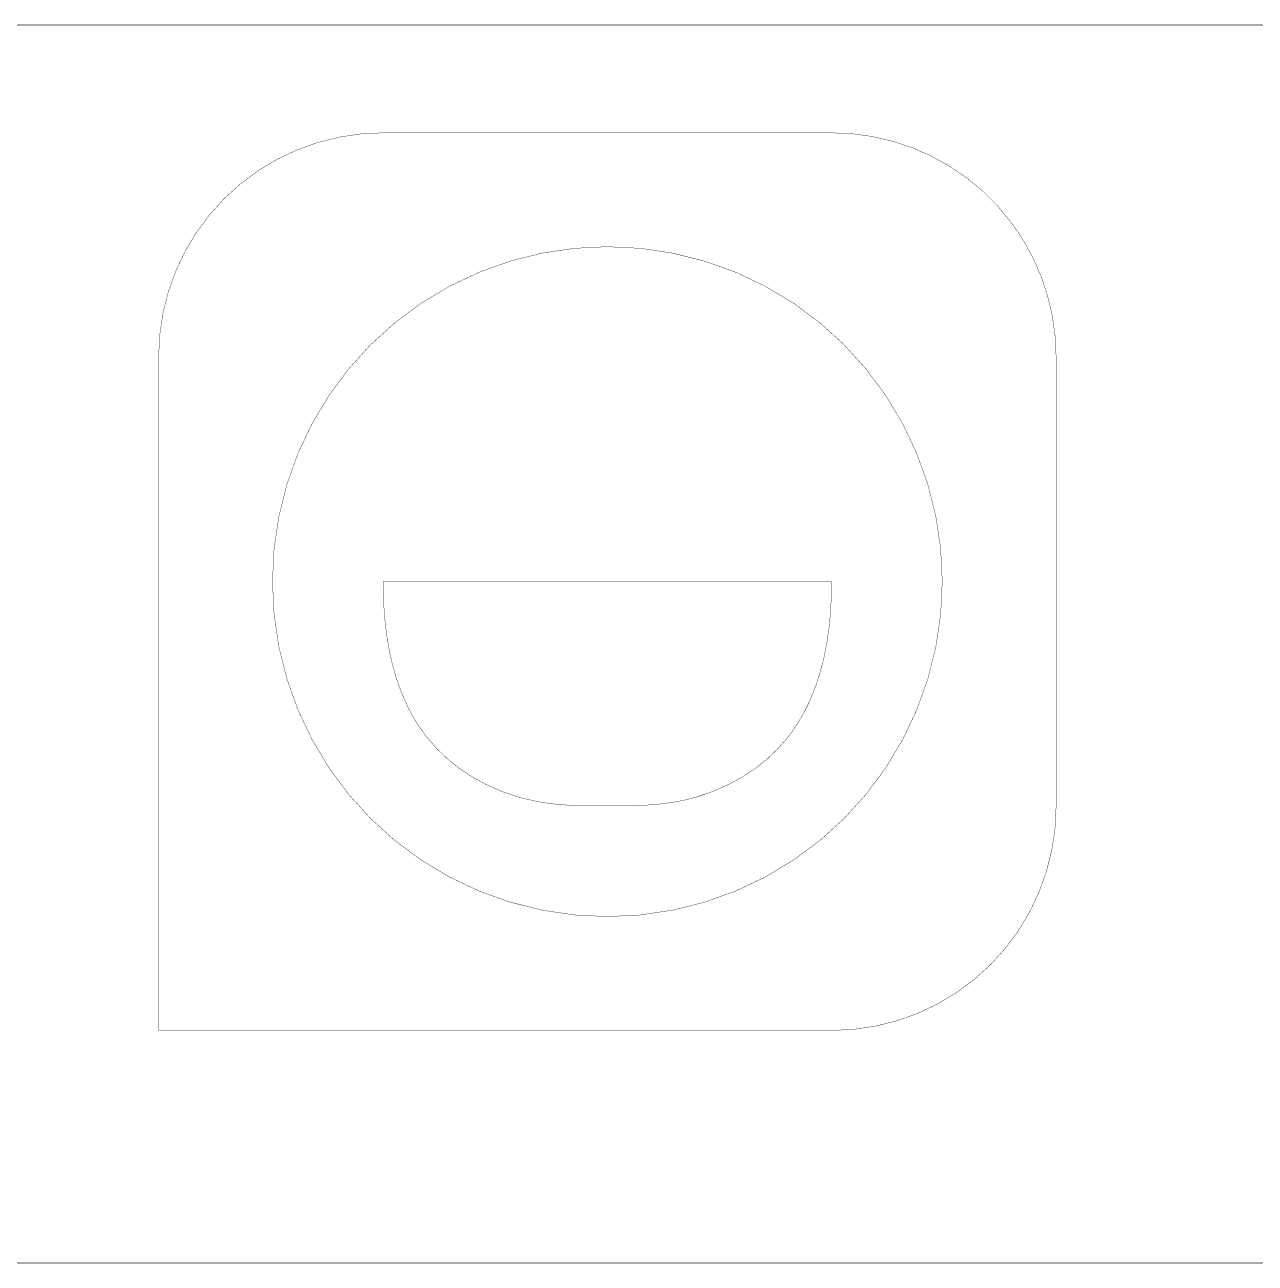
# Model space of a CAD drawing. Header units: millimetres. Extents: x 6 to 417, y 41 to 311.
# Drawn here: x 359.14 to 368.41, y 86.21 to 95.54 of the extents above; entities that cross this region are included whole.
import ezdxf

# ---------------------------------------------------------------- set-up
doc = ezdxf.new("R2010")
doc.units = ezdxf.units.MM
doc.layers.add('DrillDrawing', color=1, linetype='Continuous')

msp = doc.modelspace()

# ---------------------------------------------------------------- linework, layer by layer
at = {"layer": 'DrillDrawing'}
for points, const_width in [([(263.2796, 95.5384), (411.4059, 95.5384)], 0.0038), ([(361.8354, 94.7264), (365.2184, 94.7264)], 0.00254), ([(360.146, 87.9645), (360.146, 93.037)], 0.00254), ([(366.908, 89.6539), (366.908, 93.037)], 0.00254), ([(361.8375, 91.3454), (365.2164, 91.3454)], 0.00254), ([(365.2146, 91.2361), (365.2164, 91.3454)], 0.00254), ([(361.8397, 91.2255), (361.8453, 91.1219)], 0.00254), ([(365.2086, 91.1219), (365.2146, 91.2361)], 0.00254), ([(361.8453, 91.1219), (361.8552, 91.0137)], 0.00254), ([(365.1976, 91.0041), (365.2086, 91.1219)], 0.00254), ([(361.8552, 91.0137), (361.869, 90.9114)], 0.00254), ([(365.182, 90.8934), (365.1976, 91.0041)], 0.00254), ([(361.869, 90.9114), (361.8863, 90.8148)], 0.00254), ([(365.1605, 90.7811), (365.182, 90.8934)], 0.00254), ([(361.8863, 90.8148), (361.909, 90.7158)], 0.00254), ([(365.1321, 90.6686), (365.1605, 90.7811)], 0.00254), ([(361.909, 90.7158), (361.9378, 90.6156)], 0.00254), ([(361.9378, 90.6156), (361.976, 90.5089)], 0.00254), ([(365.0963, 90.5575), (365.1321, 90.6686)], 0.00254), ([(361.976, 90.5089), (362.0251, 90.3988)], 0.00254), ([(365.0468, 90.4364), (365.0963, 90.5575)], 0.00254), ([(362.9947, 89.6899), (363.0754, 89.6769)], 0.00254), ([(363.0754, 89.6769), (363.1364, 89.6696)], 0.00254), ([(363.1364, 89.6696), (363.1857, 89.6651)], 0.00254), ([(363.1857, 89.6651), (363.2273, 89.6622)], 0.00254), ([(363.2273, 89.6622), (363.2612, 89.6603)], 0.00254), ([(363.2612, 89.6603), (363.2913, 89.659)], 0.00254), ([(363.2913, 89.659), (363.3176, 89.6581)], 0.00254), ([(363.3176, 89.6581), (363.3401, 89.6575)], 0.00254), ([(363.3401, 89.6575), (363.3626, 89.657)], 0.00254), ([(363.3626, 89.657), (363.3813, 89.6567)], 0.00254), ([(363.3813, 89.6567), (363.3962, 89.6565)], 0.00254), ([(363.3962, 89.6565), (363.4112, 89.6563)], 0.00254), ([(363.4112, 89.6563), (363.4262, 89.6562)], 0.00254), ([(363.4262, 89.6562), (363.4374, 89.6561)], 0.00254), ([(363.4374, 89.6561), (363.4486, 89.6561)], 0.00254), ([(363.4486, 89.6561), (363.4598, 89.656)], 0.00254), ([(363.4598, 89.656), (363.4672, 89.656)], 0.00254), ([(363.4672, 89.656), (363.4747, 89.656)], 0.00254), ([(363.4747, 89.656), (363.4822, 89.656)], 0.00254), ([(363.4822, 89.656), (363.4896, 89.656)], 0.00254), ([(363.4896, 89.656), (363.4971, 89.656)], 0.00254), ([(363.4971, 89.656), (363.5008, 89.656)], 0.00254), ([(363.5008, 89.656), (363.5046, 89.656)], 0.00254), ([(363.5046, 89.656), (363.5083, 89.656)], 0.00254), ([(363.5083, 89.656), (363.512, 89.656)], 0.00254), ([(363.512, 89.656), (363.5158, 89.656)], 0.00254), ([(363.5158, 89.656), (363.5195, 89.656)], 0.00254), ([(363.5195, 89.656), (363.5232, 89.656)], 0.00254), ([(363.5232, 89.656), (363.527, 89.656)], 0.00254), ([(363.527, 89.656), (363.5307, 89.656)], 0.00254), ([(363.5307, 89.656), (363.5344, 89.656)], 0.00254), ([(363.5344, 89.656), (363.5382, 89.656)], 0.00254), ([(363.5382, 89.656), (363.5419, 89.656)], 0.00254), ([(363.5419, 89.656), (363.5456, 89.656)], 0.00254), ([(363.5456, 89.656), (363.5494, 89.656)], 0.00254), ([(363.5494, 89.656), (363.5531, 89.656)], 0.00254), ([(363.5531, 89.656), (363.5568, 89.656)], 0.00254), ([(363.5568, 89.656), (363.5606, 89.656)], 0.00254), ([(363.5606, 89.656), (363.5643, 89.656)], 0.00254), ([(363.5643, 89.656), (363.5718, 89.656)], 0.00254), ([(363.5718, 89.656), (363.5792, 89.656)], 0.00254), ([(363.5792, 89.656), (363.5867, 89.656)], 0.00254), ([(363.5867, 89.656), (363.5942, 89.656)], 0.00254), ([(363.5942, 89.656), (363.6016, 89.6561)], 0.00254), ([(363.6016, 89.6561), (363.6128, 89.6561)], 0.00254), ([(363.6128, 89.6561), (363.624, 89.6562)], 0.00254), ([(363.624, 89.6562), (363.6353, 89.6563)], 0.00254), ([(363.6353, 89.6563), (363.6465, 89.6564)], 0.00254), ([(363.6465, 89.6564), (363.6614, 89.6565)], 0.00254), ([(363.6614, 89.6565), (363.6764, 89.6567)], 0.00254), ([(363.6764, 89.6567), (363.6951, 89.6571)], 0.00254), ([(363.6951, 89.6571), (363.7139, 89.6575)], 0.00254), ([(363.7139, 89.6575), (363.7364, 89.6581)], 0.00254), ([(363.7364, 89.6581), (363.7589, 89.6589)], 0.00254), ([(363.7589, 89.6589), (363.7852, 89.6599)], 0.00254), ([(363.7852, 89.6599), (363.8153, 89.6615)], 0.00254), ([(363.8153, 89.6615), (363.8493, 89.6637)], 0.00254), ([(363.8493, 89.6637), (363.8872, 89.6667)], 0.00254), ([(363.8872, 89.6667), (363.9328, 89.6712)], 0.00254), ([(363.9328, 89.6712), (363.99, 89.6785)], 0.00254), ([(363.99, 89.6785), (364.0631, 89.6906)], 0.00254), ([(360.146, 87.9645), (363.5269, 87.9645)], 0.00254), ([(363.5269, 87.9645), (365.2184, 87.9645)], 0.00254), ([(341.3344, 86.2128), (411.4059, 86.2128)], 0.0038)]:
    msp.add_lwpolyline(points, dxfattribs=dict(at, const_width=const_width))
at = {"layer": 'DrillDrawing', "const_width": 0.00254}
for points in [[(360.146, 93.037, -0.414199), (361.8354, 94.7264)], [(365.2184, 94.7264, -0.414231), (366.908, 93.037)], [(361.0038, 91.3454, -0.414195), (363.5269, 93.8686)], [(363.5269, 93.8686, -0.414197), (366.0501, 91.3454)], [(363.5269, 88.8222, -0.414205), (361.0038, 91.3454)], [(361.8397, 91.2255, -0.009173), (361.8375, 91.3454)], [(366.0501, 91.3454, -0.414207), (363.5269, 88.8222)], [(365.0468, 90.4364, -0.131057), (364.6433, 89.9396)], [(362.1035, 90.2617, -0.029653), (362.0251, 90.3988)], [(362.498, 89.8813, -0.112354), (362.1035, 90.2617)], [(364.6433, 89.9396, -0.086171), (364.1956, 89.722)], [(362.9947, 89.6899, -0.092969), (362.498, 89.8813)], [(364.1956, 89.722, -0.022859), (364.0631, 89.6906)], [(366.908, 89.6539, -0.414213), (365.2184, 87.9645)]]:
    msp.add_lwpolyline(points, format="xyb", dxfattribs=at)
at = {"layer": 'DrillDrawing', "const_width": 0.00127}
for points in [[(361.8347, 94.7264, 1), (361.836, 94.7264, 1)], [(361.8347, 94.7264, 1), (361.836, 94.7264, 1)], [(365.2177, 94.7264, 1), (365.219, 94.7264, 1)], [(365.2177, 94.7264, 1), (365.219, 94.7264, 1)], [(363.5263, 93.8686, 1), (363.5275, 93.8686, 1)], [(363.5263, 93.8686, 1), (363.5275, 93.8686, 1)], [(360.1453, 93.037, 1), (360.1466, 93.037, 1)], [(360.1453, 93.037, 1), (360.1466, 93.037, 1)], [(366.9073, 93.037, 1), (366.9086, 93.037, 1)], [(366.9073, 93.037, 1), (366.9086, 93.037, 1)], [(361.0031, 91.3454, 1), (361.0044, 91.3454, 1)], [(361.0031, 91.3454, 1), (361.0044, 91.3454, 1)], [(361.8369, 91.3454, 1), (361.8381, 91.3454, 1)], [(361.8369, 91.3454, 1), (361.8381, 91.3454, 1)], [(365.2157, 91.3454, 1), (365.217, 91.3454, 1)], [(365.2157, 91.3454, 1), (365.217, 91.3454, 1)], [(366.0495, 91.3454, 1), (366.0508, 91.3454, 1)], [(366.0495, 91.3454, 1), (366.0508, 91.3454, 1)], [(361.839, 91.2255, 1), (361.8403, 91.2255, 1)], [(361.839, 91.2255, 1), (361.8403, 91.2255, 1)], [(365.214, 91.2361, 1), (365.2152, 91.2361, 1)], [(365.214, 91.2361, 1), (365.2152, 91.2361, 1)], [(361.8446, 91.1219, 1), (361.8459, 91.1219, 1)], [(361.8446, 91.1219, 1), (361.8459, 91.1219, 1)], [(365.208, 91.1219, 1), (365.2092, 91.1219, 1)], [(365.208, 91.1219, 1), (365.2092, 91.1219, 1)], [(361.8546, 91.0137, 1), (361.8559, 91.0137, 1)], [(361.8546, 91.0137, 1), (361.8559, 91.0137, 1)], [(365.1969, 91.0041, 1), (365.1982, 91.0041, 1)], [(365.1969, 91.0041, 1), (365.1982, 91.0041, 1)], [(361.8683, 90.9114, 1), (361.8696, 90.9114, 1)], [(361.8683, 90.9114, 1), (361.8696, 90.9114, 1)], [(365.1814, 90.8934, 1), (365.1827, 90.8934, 1)], [(365.1814, 90.8934, 1), (365.1827, 90.8934, 1)], [(361.8856, 90.8148, 1), (361.8869, 90.8148, 1)], [(361.8856, 90.8148, 1), (361.8869, 90.8148, 1)], [(365.1598, 90.7811, 1), (365.1611, 90.7811, 1)], [(365.1598, 90.7811, 1), (365.1611, 90.7811, 1)], [(361.9084, 90.7158, 1), (361.9096, 90.7158, 1)], [(361.9084, 90.7158, 1), (361.9096, 90.7158, 1)], [(361.9372, 90.6156, 1), (361.9384, 90.6156, 1)], [(361.9372, 90.6156, 1), (361.9384, 90.6156, 1)], [(365.1315, 90.6686, 1), (365.1327, 90.6686, 1)], [(365.1315, 90.6686, 1), (365.1327, 90.6686, 1)], [(361.9754, 90.5089, 1), (361.9766, 90.5089, 1)], [(361.9754, 90.5089, 1), (361.9766, 90.5089, 1)], [(365.0957, 90.5575, 1), (365.097, 90.5575, 1)], [(365.0957, 90.5575, 1), (365.097, 90.5575, 1)], [(365.0461, 90.4364, 1), (365.0474, 90.4364, 1)], [(365.0461, 90.4364, 1), (365.0474, 90.4364, 1)], [(362.0245, 90.3988, 1), (362.0258, 90.3988, 1)], [(362.0245, 90.3988, 1), (362.0258, 90.3988, 1)], [(362.1029, 90.2617, 1), (362.1041, 90.2617, 1)], [(362.1029, 90.2617, 1), (362.1041, 90.2617, 1)], [(364.6427, 89.9396, 1), (364.644, 89.9396, 1)], [(364.6427, 89.9396, 1), (364.644, 89.9396, 1)], [(362.4974, 89.8813, 1), (362.4986, 89.8813, 1)], [(362.4974, 89.8813, 1), (362.4986, 89.8813, 1)], [(362.9941, 89.6899, 1), (362.9953, 89.6899, 1)], [(362.9941, 89.6899, 1), (362.9953, 89.6899, 1)], [(363.0747, 89.6769, 1), (363.076, 89.6769, 1)], [(363.0747, 89.6769, 1), (363.076, 89.6769, 1)], [(363.1358, 89.6696, 1), (363.137, 89.6696, 1)], [(363.1358, 89.6696, 1), (363.137, 89.6696, 1)], [(363.1851, 89.6651, 1), (363.1863, 89.6651, 1)], [(363.1851, 89.6651, 1), (363.1863, 89.6651, 1)], [(363.2267, 89.6622, 1), (363.2279, 89.6622, 1)], [(363.2267, 89.6622, 1), (363.2279, 89.6622, 1)], [(363.2606, 89.6603, 1), (363.2618, 89.6603, 1)], [(363.2606, 89.6603, 1), (363.2618, 89.6603, 1)], [(363.2907, 89.659, 1), (363.2919, 89.659, 1)], [(363.2907, 89.659, 1), (363.2919, 89.659, 1)], [(363.317, 89.6581, 1), (363.3182, 89.6581, 1)], [(363.317, 89.6581, 1), (363.3182, 89.6581, 1)], [(363.3395, 89.6575, 1), (363.3407, 89.6575, 1)], [(363.3395, 89.6575, 1), (363.3407, 89.6575, 1)], [(363.3619, 89.657, 1), (363.3632, 89.657, 1)], [(363.3619, 89.657, 1), (363.3632, 89.657, 1)], [(363.3806, 89.6567, 1), (363.3819, 89.6567, 1)], [(363.3806, 89.6567, 1), (363.3819, 89.6567, 1)], [(363.3956, 89.6565, 1), (363.3969, 89.6565, 1)], [(363.3956, 89.6565, 1), (363.3969, 89.6565, 1)], [(363.4106, 89.6563, 1), (363.4118, 89.6563, 1)], [(363.4106, 89.6563, 1), (363.4118, 89.6563, 1)], [(363.4255, 89.6562, 1), (363.4268, 89.6562, 1)], [(363.4255, 89.6562, 1), (363.4268, 89.6562, 1)], [(363.4367, 89.6561, 1), (363.438, 89.6561, 1)], [(363.4367, 89.6561, 1), (363.438, 89.6561, 1)], [(363.4479, 89.6561, 1), (363.4492, 89.6561, 1)], [(363.4479, 89.6561, 1), (363.4492, 89.6561, 1)], [(363.4591, 89.656, 1), (363.4604, 89.656, 1)], [(363.4591, 89.656, 1), (363.4604, 89.656, 1)], [(363.4666, 89.656, 1), (363.4679, 89.656, 1)], [(363.4666, 89.656, 1), (363.4679, 89.656, 1)], [(363.4741, 89.656, 1), (363.4753, 89.656, 1)], [(363.4741, 89.656, 1), (363.4753, 89.656, 1)], [(363.4815, 89.656, 1), (363.4828, 89.656, 1)], [(363.4815, 89.656, 1), (363.4828, 89.656, 1)], [(363.489, 89.656, 1), (363.4903, 89.656, 1)], [(363.489, 89.656, 1), (363.4903, 89.656, 1)], [(363.4965, 89.656, 1), (363.4977, 89.656, 1)], [(363.4965, 89.656, 1), (363.4977, 89.656, 1)], [(363.5002, 89.656, 1), (363.5015, 89.656, 1)], [(363.5002, 89.656, 1), (363.5015, 89.656, 1)], [(363.5039, 89.656, 1), (363.5052, 89.656, 1)], [(363.5039, 89.656, 1), (363.5052, 89.656, 1)], [(363.5077, 89.656, 1), (363.5089, 89.656, 1)], [(363.5077, 89.656, 1), (363.5089, 89.656, 1)], [(363.5114, 89.656, 1), (363.5127, 89.656, 1)], [(363.5114, 89.656, 1), (363.5127, 89.656, 1)], [(363.5151, 89.656, 1), (363.5164, 89.656, 1)], [(363.5151, 89.656, 1), (363.5164, 89.656, 1)], [(363.5189, 89.656, 1), (363.5201, 89.656, 1)], [(363.5189, 89.656, 1), (363.5201, 89.656, 1)], [(363.5226, 89.656, 1), (363.5239, 89.656, 1)], [(363.5226, 89.656, 1), (363.5239, 89.656, 1)], [(363.5263, 89.656, 1), (363.5276, 89.656, 1)], [(363.5263, 89.656, 1), (363.5276, 89.656, 1)], [(363.5301, 89.656, 1), (363.5313, 89.656, 1)], [(363.5301, 89.656, 1), (363.5313, 89.656, 1)], [(363.5338, 89.656, 1), (363.5351, 89.656, 1)], [(363.5338, 89.656, 1), (363.5351, 89.656, 1)], [(363.5375, 89.656, 1), (363.5388, 89.656, 1)], [(363.5375, 89.656, 1), (363.5388, 89.656, 1)], [(363.5413, 89.656, 1), (363.5425, 89.656, 1)], [(363.5413, 89.656, 1), (363.5425, 89.656, 1)], [(363.545, 89.656, 1), (363.5463, 89.656, 1)], [(363.545, 89.656, 1), (363.5463, 89.656, 1)], [(363.5487, 89.656, 1), (363.55, 89.656, 1)], [(363.5487, 89.656, 1), (363.55, 89.656, 1)], [(363.5525, 89.656, 1), (363.5537, 89.656, 1)], [(363.5525, 89.656, 1), (363.5537, 89.656, 1)], [(363.5562, 89.656, 1), (363.5575, 89.656, 1)], [(363.5562, 89.656, 1), (363.5575, 89.656, 1)], [(363.5599, 89.656, 1), (363.5612, 89.656, 1)], [(363.5599, 89.656, 1), (363.5612, 89.656, 1)], [(363.5637, 89.656, 1), (363.5649, 89.656, 1)], [(363.5637, 89.656, 1), (363.5649, 89.656, 1)], [(363.5711, 89.656, 1), (363.5724, 89.656, 1)], [(363.5711, 89.656, 1), (363.5724, 89.656, 1)], [(363.5786, 89.656, 1), (363.5799, 89.656, 1)], [(363.5786, 89.656, 1), (363.5799, 89.656, 1)], [(363.5861, 89.656, 1), (363.5873, 89.656, 1)], [(363.5861, 89.656, 1), (363.5873, 89.656, 1)], [(363.5935, 89.656, 1), (363.5948, 89.656, 1)], [(363.5935, 89.656, 1), (363.5948, 89.656, 1)], [(363.601, 89.6561, 1), (363.6023, 89.6561, 1)], [(363.601, 89.6561, 1), (363.6023, 89.6561, 1)], [(363.6122, 89.6561, 1), (363.6135, 89.6561, 1)], [(363.6122, 89.6561, 1), (363.6135, 89.6561, 1)], [(363.6234, 89.6562, 1), (363.6247, 89.6562, 1)], [(363.6234, 89.6562, 1), (363.6247, 89.6562, 1)], [(363.6346, 89.6563, 1), (363.6359, 89.6563, 1)], [(363.6346, 89.6563, 1), (363.6359, 89.6563, 1)], [(363.6458, 89.6564, 1), (363.6471, 89.6564, 1)], [(363.6458, 89.6564, 1), (363.6471, 89.6564, 1)], [(363.6608, 89.6565, 1), (363.6621, 89.6565, 1)], [(363.6608, 89.6565, 1), (363.6621, 89.6565, 1)], [(363.6758, 89.6567, 1), (363.677, 89.6567, 1)], [(363.6758, 89.6567, 1), (363.677, 89.6567, 1)], [(363.6945, 89.6571, 1), (363.6958, 89.6571, 1)], [(363.6945, 89.6571, 1), (363.6958, 89.6571, 1)], [(363.7132, 89.6575, 1), (363.7145, 89.6575, 1)], [(363.7132, 89.6575, 1), (363.7145, 89.6575, 1)], [(363.7357, 89.6581, 1), (363.737, 89.6581, 1)], [(363.7357, 89.6581, 1), (363.737, 89.6581, 1)], [(363.7582, 89.6589, 1), (363.7595, 89.6589, 1)], [(363.7582, 89.6589, 1), (363.7595, 89.6589, 1)], [(363.7846, 89.6599, 1), (363.7858, 89.6599, 1)], [(363.7846, 89.6599, 1), (363.7858, 89.6599, 1)], [(363.8147, 89.6615, 1), (363.816, 89.6615, 1)], [(363.8147, 89.6615, 1), (363.816, 89.6615, 1)], [(363.8487, 89.6637, 1), (363.8499, 89.6637, 1)], [(363.8487, 89.6637, 1), (363.8499, 89.6637, 1)], [(363.8865, 89.6667, 1), (363.8878, 89.6667, 1)], [(363.8865, 89.6667, 1), (363.8878, 89.6667, 1)], [(363.9321, 89.6712, 1), (363.9334, 89.6712, 1)], [(363.9321, 89.6712, 1), (363.9334, 89.6712, 1)], [(363.9894, 89.6785, 1), (363.9907, 89.6785, 1)], [(363.9894, 89.6785, 1), (363.9907, 89.6785, 1)], [(364.0625, 89.6906, 1), (364.0637, 89.6906, 1)], [(364.0625, 89.6906, 1), (364.0637, 89.6906, 1)], [(364.1949, 89.722, 1), (364.1962, 89.722, 1)], [(364.1949, 89.722, 1), (364.1962, 89.722, 1)], [(366.9073, 89.6539, 1), (366.9086, 89.6539, 1)], [(366.9073, 89.6539, 1), (366.9086, 89.6539, 1)], [(363.5263, 88.8222, 1), (363.5275, 88.8222, 1)], [(363.5263, 88.8222, 1), (363.5275, 88.8222, 1)], [(360.1453, 87.9645, 1), (360.1466, 87.9645, 1)], [(360.1453, 87.9645, 1), (360.1466, 87.9645, 1)], [(363.5263, 87.9645, 1), (363.5275, 87.9645, 1)], [(363.5263, 87.9645, 1), (363.5275, 87.9645, 1)], [(365.2177, 87.9645, 1), (365.219, 87.9645, 1)], [(365.2177, 87.9645, 1), (365.219, 87.9645, 1)]]:
    msp.add_lwpolyline(points, format="xyb", close=True, dxfattribs=at)

doc.saveas('drawing.dxf')
